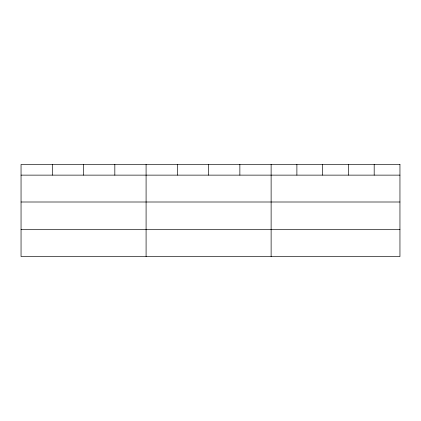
<?xml version="1.0" encoding="UTF-8"?>
<svg xmlns="http://www.w3.org/2000/svg" width="421" height="421" viewBox="0 0 421 421"><rect width="100%" height="100%" fill="white"/><g stroke="black" fill="none" stroke-linecap="round" stroke-linejoin="round"><path stroke-width="0.63" d="M21.05 175.131L399.95 175.131M21.05 202.001L399.95 202.001M21.05 229.687L399.95 229.687M374.185 164.443L374.185 175.131M348.42 164.443L348.42 175.131M322.654 164.443L322.654 175.131M296.889 164.443L296.889 175.131M271.124 164.443L271.124 256.557M239.865 164.443L239.865 175.131M208.605 164.443L208.605 175.131M177.346 164.443L177.346 175.131M146.087 164.443L146.087 256.557M114.828 164.443L114.828 175.131M83.569 164.443L83.569 175.131M52.309 164.443L52.309 175.131M399.95 164.443L21.05 164.443L21.05 256.557L399.95 256.557L399.95 164.443"/></g></svg>
